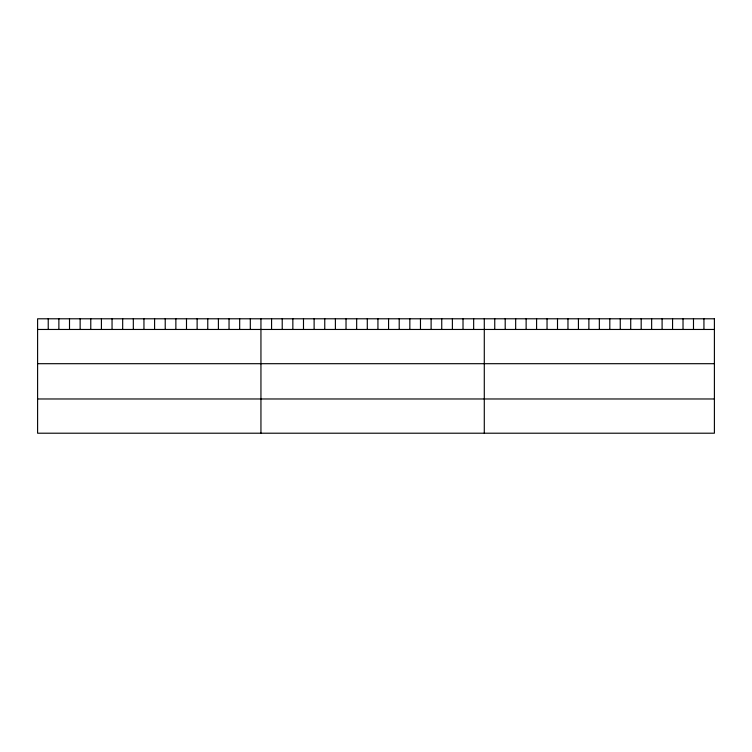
<?xml version="1.0" encoding="UTF-8"?>
<svg xmlns="http://www.w3.org/2000/svg" width="752" height="752" viewBox="0 0 752 752"><rect width="100%" height="100%" fill="white"/><g stroke="black" fill="none" stroke-linecap="round" stroke-linejoin="round"><path stroke-width="1.13" d="M37.6 329.461L714.4 329.461M37.6 363.695L714.4 363.695M37.6 398.974L714.4 398.974M703.938 318.792L703.938 329.461M693.485 318.792L693.485 329.461M683.023 318.792L683.023 329.461M672.561 318.792L672.561 329.461M662.098 318.792L662.098 329.461M651.646 318.792L651.646 329.461M641.183 318.792L641.183 329.461M630.721 318.792L630.721 329.461M620.259 318.792L620.259 329.461M609.806 318.792L609.806 329.461M599.344 318.792L599.344 329.461M588.882 318.792L588.882 329.461M578.429 318.792L578.429 329.461M567.967 318.792L567.967 329.461M557.505 318.792L557.505 329.461M547.042 318.792L547.042 329.461M536.59 318.792L536.59 329.461M526.127 318.792L526.127 329.461M515.665 318.792L515.665 329.461M505.203 318.792L505.203 329.461M494.75 318.792L494.75 329.461M484.288 318.792L484.288 433.208M473.657 318.792L473.657 329.461M463.016 318.792L463.016 329.461M452.384 318.792L452.384 329.461M441.744 318.792L441.744 329.461M431.112 318.792L431.112 329.461M420.471 318.792L420.471 329.461M409.84 318.792L409.84 329.461M399.209 318.792L399.209 329.461M388.568 318.792L388.568 329.461M377.936 318.792L377.936 329.461M367.296 318.792L367.296 329.461M356.664 318.792L356.664 329.461M346.023 318.792L346.023 329.461M335.392 318.792L335.392 329.461M324.761 318.792L324.761 329.461M314.12 318.792L314.12 329.461M303.488 318.792L303.488 329.461M292.848 318.792L292.848 329.461M282.216 318.792L282.216 329.461M271.575 318.792L271.575 329.461M260.944 318.792L260.944 433.208M250.313 318.792L250.313 329.461M239.672 318.792L239.672 329.461M229.04 318.792L229.04 329.461M218.4 318.792L218.4 329.461M207.768 318.792L207.768 329.461M197.127 318.792L197.127 329.461M186.496 318.792L186.496 329.461M175.865 318.792L175.865 329.461M165.224 318.792L165.224 329.461M154.592 318.792L154.592 329.461M143.952 318.792L143.952 329.461M133.32 318.792L133.32 329.461M122.679 318.792L122.679 329.461M112.048 318.792L112.048 329.461M101.417 318.792L101.417 329.461M90.776 318.792L90.776 329.461M80.144 318.792L80.144 329.461M69.504 318.792L69.504 329.461M58.872 318.792L58.872 329.461M48.231 318.792L48.231 329.461M714.4 318.792L37.6 318.792L37.6 433.208L714.4 433.208L714.4 318.792"/></g></svg>
